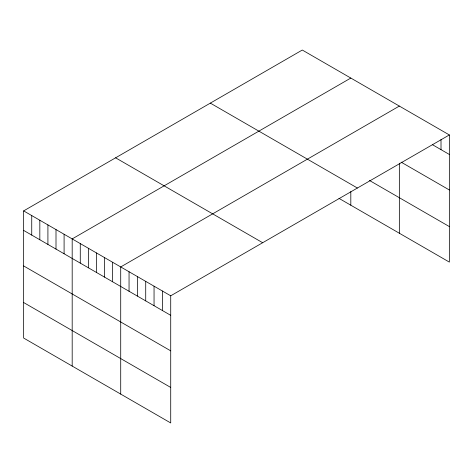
<?xml version="1.0" encoding="UTF-8"?>
<svg xmlns="http://www.w3.org/2000/svg" width="473" height="473" viewBox="0 0 473 473"><rect width="100%" height="100%" fill="white"/><g stroke="black" fill="none" stroke-linecap="round" stroke-linejoin="round"><path stroke-width="0.71" d="M23.65 210.899L170.718 295.808L170.718 422.963L23.65 338.053L23.65 210.899L302.282 50.037L449.35 134.947L449.35 262.101L338.993 198.382M350.812 78.057L72.186 238.918L72.186 366.078M399.348 106.076L120.716 266.943L120.716 394.098M170.718 295.808L449.35 134.947M432.683 144.839L449.35 154.464M401.134 162.144L449.35 189.98M369.478 180.467L449.35 226.579M210.331 103.12L357.405 188.029M115.595 157.816L262.669 242.726M23.65 230.416L170.718 315.331M23.65 265.938L170.718 350.848M23.65 302.537L170.718 387.446M441.013 139.529L441.013 149.651M399.348 163.226L399.348 233.23M350.812 191.547L350.812 205.211M162.387 291.001L162.387 310.519M154.05 286.189L154.05 305.706M145.719 281.376L145.719 300.893M137.383 276.563L137.383 296.08M129.052 271.75L129.052 291.273M112.627 262.273L112.627 281.79M104.539 257.602L104.539 277.119M96.451 252.931L96.451 272.448M88.362 248.26L88.362 267.777M80.274 243.589L80.274 263.106M64.092 234.253L64.092 253.77M56.003 229.582L56.003 249.1M47.915 224.912L47.915 244.429M39.827 220.241L39.827 239.758M31.738 215.57L31.738 235.087"/></g></svg>
